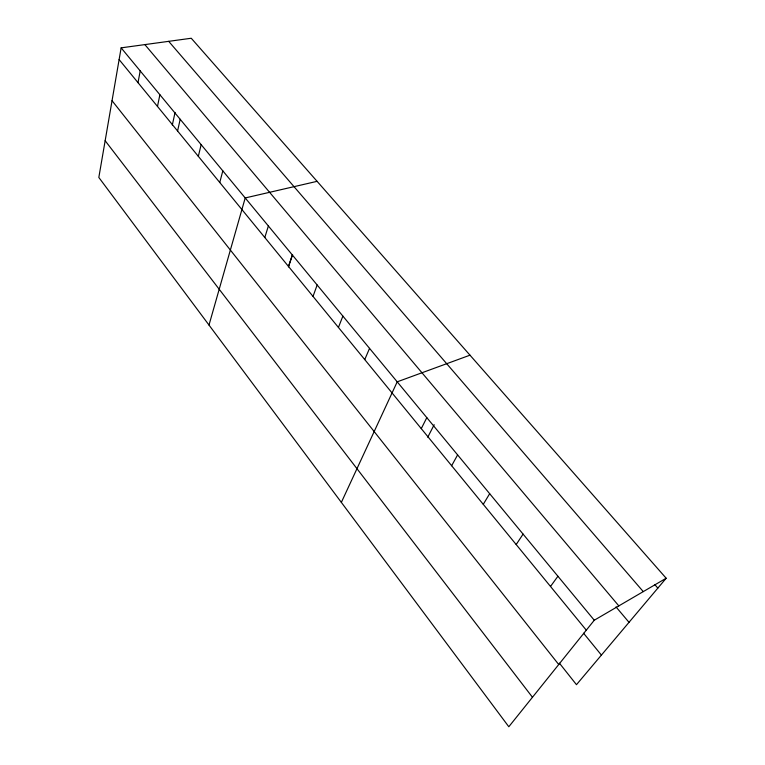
<?xml version="1.0" encoding="UTF-8"?>
<svg xmlns="http://www.w3.org/2000/svg" width="765" height="765" viewBox="0 0 765 765"><rect width="100%" height="100%" fill="white"/><g stroke="black" fill="none" stroke-linecap="round" stroke-linejoin="round"><path stroke-width="1.15" d="M121.138 47.851L98.828 177.451L508.811 726.75L594.271 620.233L666.172 578.235L191.25 38.25L121.138 47.851L594.271 620.233M138.006 82.658L140.205 70.915M157.485 106.44L159.885 94.717M172.316 125.03L175.061 112.436M177.585 130.987L180.186 119.283M198.326 156.328L201.157 144.652M219.756 182.51L222.816 170.863M208.998 325.058L245.211 197.944L317.093 181.334M264.805 237.523L268.372 225.971M288.491 266.459L292.345 254.965M288.443 266.899L292.593 254.525M313.019 296.409L317.159 284.991M338.426 327.439L342.883 316.108M364.752 359.588L369.543 348.362M341.353 502.385L397.207 381.831L469.987 355.18M421.276 428.63L426.813 417.652M427.75 437.217L434.185 424.718M451.646 465.732L457.613 454.907M483.26 504.336L489.677 493.702M516.184 544.546L523.088 534.113M550.504 586.459L557.915 576.255M666.172 578.235L576.475 684.685L559.406 663.159M654.764 584.575L657.843 588.113M168.692 41.339L643.26 591.613M144.862 44.6L618.828 605.89M616.007 606.903L629.012 622.337M119.12 59.584L586.296 630.178M583.58 633.238L601.414 655.089M112.044 100.693L558.737 664.527M105.149 140.703L532.469 697.269"/></g></svg>
